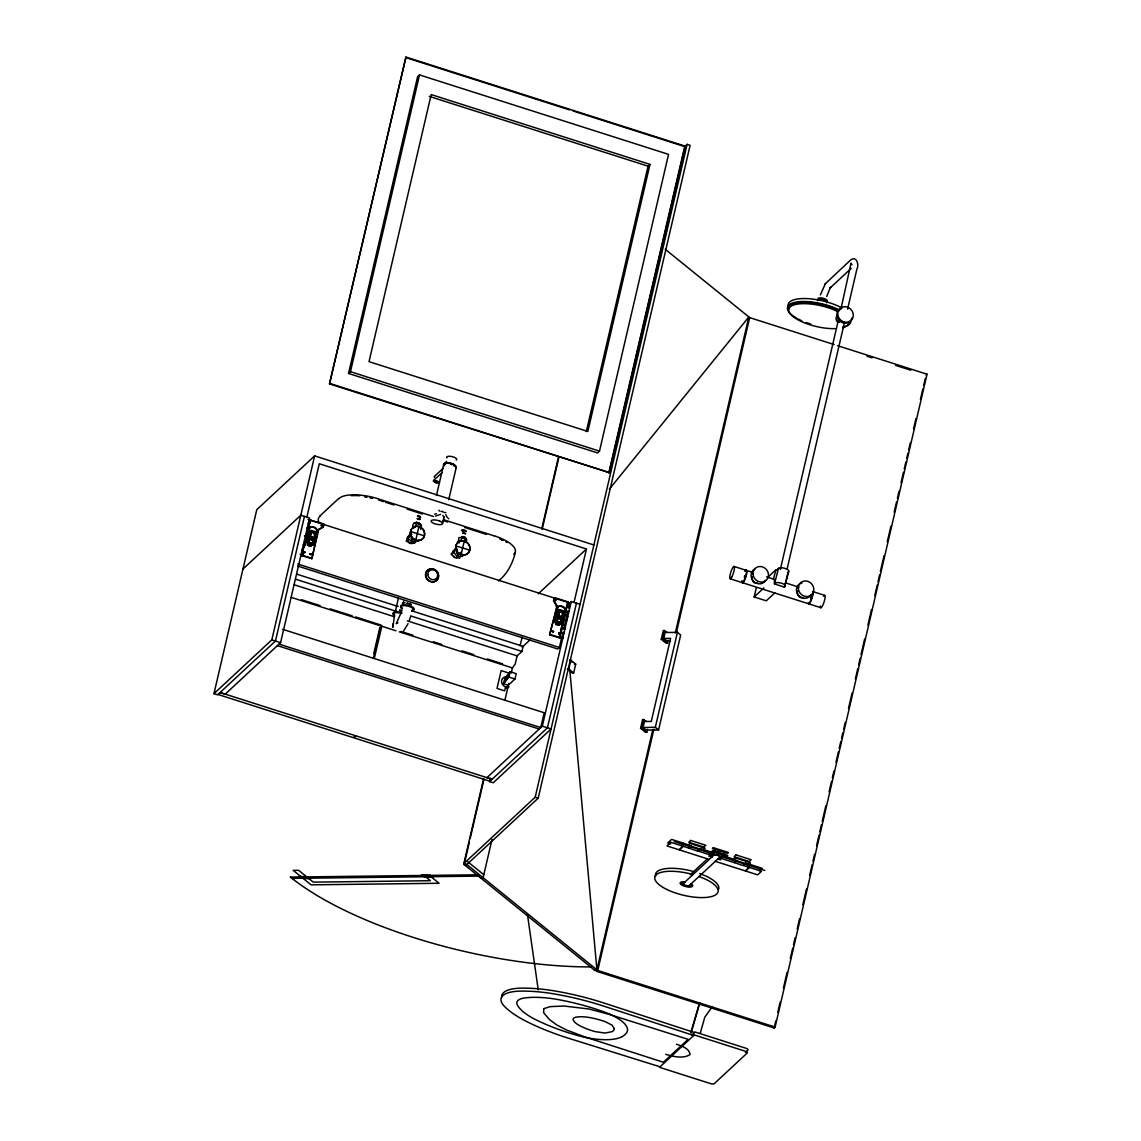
<?xml version="1.0" encoding="UTF-8"?>
<svg xmlns="http://www.w3.org/2000/svg" width="1141" height="1141" viewBox="0 0 1141 1141"><rect width="100%" height="100%" fill="white"/><g stroke="black" fill="none" stroke-linecap="round" stroke-linejoin="round"><path stroke-width="1.5" d="M413.627 528.483C410.232 523.847 416.707 520.553 420.516 524.118L419.703 527.627M464.658 538.424C463.431 536.655 460.55 537.653 458.853 537.711C457.612 551.203 463.217 528.854 466.712 540.192L466.113 542.574M303.563 552.173L301.737 555.71L312.064 558.491L318.039 529.766L323.345 526.957L324.03 524.047L310.352 520.196L304.847 542.888M559.603 623.713L558.619 624.854L556.623 624.712A1.612 1.469 47.1 0 1 555.453 622.772L554.155 621.431L557.108 608.738M555.111 599.653C557.065 601.45 554.997 597.57 555.624 600.765M555.995 621.816L554.555 621.046L557.578 608.067M408.92 536.755L408.621 537.81M556.608 624.427L555.439 621.132L558.306 610.178L561.415 611.177M557.821 624.056L556.708 622.059L559.033 611.99L559.946 612.275L560.359 610.492L562.199 611.091M307.77 543.687L308.084 542.217L307.257 541.961L310.124 531.007L314.802 532.505L314.317 535.471M308.512 542.988L310.851 532.804L311.735 533.089L312.149 531.307L313.989 531.906L313.59 533.56M562.285 624.897L559.504 637.947L549.591 634.781L556.865 606.556L553.528 600.908L554.612 597.613L567.876 601.849L562.87 624.869L561.857 625.068M392.875 626.109L392.903 627.336L394.529 614.913M406.995 538.666L407.009 538.566A4.222 3.851 47.1 0 1 410.075 535.471M408.949 536.398L408.963 536.27A4.55 4.15 47.1 0 1 411.273 533.246M752.161 576.604C751.249 579.87 753.773 584.392 757.595 583.08M797.502 591.067C796.589 594.333 799.114 598.854 802.922 597.542M309.311 543.729L310.381 544.77L309.853 543.744M311.636 543.772C307.385 543.758 313.647 541.105 310.98 545.327M555.952 622.886L556.138 623.785M556.694 622.187L556.808 622.915M415.595 542.417L414.397 542.959M311.907 537.368L310.438 537.183L311.621 532.105L315.23 533.261L314.046 538.338C311.222 534.744 311.251 538.367 311.45 540.235M559.004 616.739L557.849 617.067L559.004 616.739L559.475 618.037M784.922 584.192L784.352 587.102L774.497 583.95L774.325 579.357L766.666 576.861M744.745 575.649L744.445 576.818M745.059 575.734L744.445 577.617M700.274 1033.19L704.767 1017.216L712.341 1006.547M508.102 676C509.1 674.802 506.761 678.225 508.586 675.7L507.232 676.428L507.289 678.995M304.447 516.388L275.452 641.028L217.589 694.826L213.966 693.671L256.782 509.685L314.631 455.887L593.89 544.97M329.492 383.932L405.939 57.05L685.185 146.134L609.223 472.574L329.492 383.932L405.939 57.05M213.966 693.671L271.815 639.873L314.631 455.887M306.872 517.158L319.295 463.745L586.46 548.978L574.037 602.391M219.999 692.587L225.148 694.227L280.586 642.668L309.582 518.028L300.825 515.233L242.976 569.031M302.893 551.288L302.55 552.215L304.419 545.541C307.414 544.927 304.276 539.008 305.032 545.74M304.69 543.016L306.301 536.584M306.829 533.817L307.913 529.695M302.279 554.74L301.737 555.71M309.339 524.56L310.766 519.825M300.126 554.312C303.577 558.805 303.435 549.006 304.604 552.8M306.33 540.72L308.997 529.267M309.396 528.882L306.387 541.861L307.685 543.216A1.612 1.469 47.1 0 0 308.854 545.141L310.366 545.64M310.537 539.151L310.224 537.382L309.068 542.674A1.954 1.783 47.1 0 0 312.064 544.286L312.734 543.33M348.533 373.464L417.592 76.704L419.517 74.921L668.555 154.363L599.496 451.123L597.57 452.92L348.533 373.464L350.458 371.681L419.517 74.921M311.051 539.565L313.846 538.538L311.522 544.813M313.846 538.538L312.534 543.644L311.693 543.373M313.461 544.756L316.499 531.777M310.366 545.626A1.612 1.469 47.1 0 0 312.22 544.671L313.875 544.371L316.941 531.292A3.195 2.924 47.1 0 0 314.674 527.342L313.076 526.8A3.195 2.924 47.1 0 0 309.411 528.782M311.65 558.876L318.61 530.351M373.777 653.608L379.782 627.792M373.392 658.229L380.994 625.525M374.291 658.514L381.907 625.824M395.299 611.562L398.423 598.141M416.08 523.091L415.852 526.4L412.771 526.743M420.587 529.267L421.4 525.759L420.516 524.118M436.447 495.522L443.649 464.53M442.608 523.391L444.177 516.659M448.727 499.701L456.343 466.983M465.057 542.132L465.756 538.552M503.509 683.787L504.75 678.439L510.17 671.735L516.217 673.675L514.976 679.009L508.23 685.285L503.509 683.787L508.929 677.084L510.17 671.735M505.121 681.662L505.32 678.781M504.907 680.992L505.577 678.467M505.163 680.664L506.447 678.339L505.72 678.296M506.133 678.439L506.818 677.897L504.507 681.477M506.219 679.195L506.661 677.298M837.508 345.652L927.034 374.205L775.11 1027.071L597.741 970.492L466.854 864.521L463.859 863.566L483.656 778.476M541.832 528.44L558.405 457.256M506.675 678.809L507.973 675.515M653.907 729.142L597.741 970.492L595.017 970.535L464.13 864.55L469.393 841.987M470.192 838.507L483.927 779.474M542.118 529.438L558.691 458.24M504.835 700.517L508.829 683.359M511.225 673.076L512.423 667.927L515.147 664.176L517.201 655.562M520.111 645.792L522.122 637.177M491.999 779.36L486.865 777.72L542.303 726.161L551.074 728.971L493.226 782.769L489.589 781.614L490.402 778.148M407.351 620.875L517.115 655.89L521.936 651.411L523.106 646.362L411.659 610.806M586.317 431.526L648.059 166.172L649.985 164.375L431.184 94.575L369.028 361.654L587.843 431.469L649.985 164.375M491.999 839.476L483.114 877.686L480.39 877.714M553.528 600.908L554.612 597.613M549.591 634.781L557.293 606.099L553.927 600.523M558.405 616.554L557.264 622.03L557.892 623.728L559.261 623.471L558.776 622.216L557.564 622.587A1.954 1.783 47.1 0 0 560.73 622.957L560.916 622.501M559.789 611.276L558.605 616.368L559.66 616.425M560.516 622.316L560.26 623.3M560.901 620.647L562.656 613.131L561.786 612.86M560.702 622.815L562.256 616.126M558.648 624.284L561.686 623.827L564.709 610.849M560.231 623.357L559.974 624.227A1.612 1.469 47.1 0 1 558.134 625.182L558.548 624.812A1.612 1.469 47.1 0 0 560.402 623.842L562.099 623.442L565.123 610.464A3.195 2.924 47.1 0 0 562.855 606.513L561.258 605.985A3.195 2.924 47.1 0 0 557.592 607.968M563.112 638.218C555.168 641.912 565.137 618.679 560.502 633.654M561.586 627.593L562.87 624.869M566.792 607.14L565.522 612.075L565.993 608.595M559.504 637.947L559.332 636.892M562.456 625.254L563.925 618.964M565.522 612.075L564.738 615.912M297.73 566.05L557.778 649.001L559.404 647.475L562.998 632.071M564.196 626.937L567.776 611.519M568.575 608.096L569.773 602.961L308.041 519.469M542.303 726.161L571.313 601.535L580.07 604.331M576.447 603.161L547.452 727.801L489.589 781.614M608.738 473.03L684.7 146.59L573.01 110.948M463.859 863.566L535.186 797.217L687.11 144.351L690.12 145.306L538.195 798.172L466.854 864.521L464.13 864.55M570.828 660.154L575.706 664.105L573.638 673.005L568.76 669.054L570.828 660.154L569.473 660.168L571.912 662.151M647.489 729.27L646.79 732.237L645.435 732.251L640.557 728.3L642.625 719.4L646.434 721.369M668.198 640.244L667.514 643.21L666.144 643.224L661.267 639.274L663.349 630.374L667.143 632.328M646.79 732.237L641.912 728.286L643.995 719.386M667.514 643.21L662.636 639.26L664.704 630.36M642.725 728.942L644.451 721.526L651.269 721.44L670.608 638.361L663.791 638.432L665.174 632.499L677.426 632.356L680.678 634.981L658.585 729.955L646.334 730.097L643.082 727.459L655.333 727.316L658.585 729.955M645.977 731.581L646.334 730.097M594.19 969.85L596.914 969.821L652.666 730.197M675.301 632.97L748.838 316.941L609.308 489.232M676.542 631.9L749.68 317.626L665.203 249.237M655.333 727.316L677.426 632.356M774.825 592.892L766.296 600.822L754.158 596.957L756.241 588.057M773.441 579.015L775.894 570.044A11.61 4.008 13.1 0 0 778.462 568.346A5.477 1.883 13.1 0 1 784.495 568.261A5.477 1.883 13.1 0 1 788.887 571.142L784.352 587.102M774.497 583.95L778.462 568.346M780.33 569.502L838.421 319.879L839.305 319.894M840.831 309.482L851.015 263.172L852.056 264.726M787.062 569.174L844.354 322.974M847.592 309.111L856.862 269.233C859.43 264.897 856.492 255.313 850.615 260.005L825.043 284.038M787.647 573.98L785.578 582.894L798.9 587.144M597.741 970.492L596.786 971.39L774.14 1027.97L775.766 1021.024M777.777 1012.338L780.202 1001.926M783.439 988.035L787.076 972.403M790.314 958.511L792.724 948.1M793.537 944.62L795.149 937.674M797.174 929.002L799.599 918.576M802.836 904.685L806.473 889.067M809.696 875.176L812.121 864.75M812.934 861.284L814.546 854.338M816.571 845.652L818.996 835.226M819.808 831.76L821.42 824.815M822.233 821.349L825.87 805.717M829.093 791.825L831.518 781.4M832.331 777.934L833.943 770.988M835.968 762.302L838.393 751.89M839.206 748.41L840.817 741.465M841.616 737.999L842.828 732.793M843.641 729.313L845.253 722.367M848.49 708.475L852.127 692.858M855.365 678.966L857.79 668.54M858.588 665.075L860.214 658.129M861.013 654.649L864.65 639.017M867.887 625.14L871.524 609.508M874.762 595.616L877.187 585.19M877.985 581.725L879.611 574.779M880.41 571.299L884.047 555.681M887.284 541.79L890.921 526.158M894.145 512.266L896.569 501.855M897.382 498.375L898.994 491.429M901.019 482.757L903.444 472.331M904.257 468.865L905.868 461.92M906.681 458.44L907.894 453.234M908.692 449.754L910.318 442.808M913.542 428.93L915.966 418.505M920.416 399.407L922.841 388.981M923.654 385.515L925.265 378.57M810.866 597.128L810.623 597.927M811.165 597.228L810.623 598.74M402.958 603.988L403.7 601.179M820.393 294.877L825.471 283.453M826.683 296.489L830.206 287.889M699.105 1004.237L690.875 1032.562M699.832 1002.868L691.146 1032.79M313.233 538.395L312.163 539.18L309.824 538.252M559.603 611.191L563.412 612.432L562.228 617.523C562.014 614.913 557.108 615.926 558.919 618.55M560.046 618.935L562.028 617.709L560.873 618.037L560.545 616.882M515.347 552.444C512.68 563.269 507.388 573.909 498.489 580.912M400.548 613.972L396.269 623.642L397.881 622.786M409.377 620.347L410.518 616.867M558.519 624.156L557.336 622.829M462.661 554.255L462.647 556.466L460.55 556.038A4.692 4.307 48.7 0 1 458.825 556.28L458.44 556.223A4.692 4.307 46.8 0 1 454.717 553.414L454.147 552.886M302.964 551.845L303.748 552.872M438.857 510.227L439.684 511.111M408.093 623.614L403.529 631.116M838.492 319.922L839.291 322.375M560.174 623.485L558.676 624.84M418.818 527.085L415.766 540.192M464.145 541.547L461.107 554.654M785.193 586.431L785.436 585.989A5.477 1.883 13.1 0 0 781.043 583.094A5.477 1.883 13.1 0 0 775.01 583.179M559.432 636.749L560.117 634.011M464.815 537.568L463.303 536.484L461.606 536.869M442.694 511.439L443.321 512.28M505.064 679.109L506.19 677.711M307.585 533.874L306.986 536.741L304.405 535.913M561.187 617.98L561.429 617.509M830.149 287.96L851.243 268.292M413.584 523.234L417.306 522.935L419.332 523.961M560.017 633.982L560.459 634.31M304.319 545.64L304.419 545.541M564.952 628.991L562.185 627.778M684.529 146.761L687.11 144.351M308.213 523.177L309.453 525.031L307.756 529.838M319.68 516.174L338.72 498.474M310.224 537.382L309.667 537.896L310.723 537.44M323.345 526.957L317.997 529.952M304.276 546.753L303.42 544.557L303.748 546.239M307.471 544.77A1.612 1.469 47.1 0 0 308.441 545.526L308.854 545.156M303.306 551.417L302.294 549.349L302.736 551.417M446.602 461.406L444.263 464.102L446.459 462.076M442.879 468.566L434.393 476.467A3.252 1.127 13.1 0 0 434.593 477.38M408.663 537.311L411.815 534.387M411.345 541.832L414.497 538.909M457.142 548.85L452.948 552.757A3.737 3.409 47.1 0 1 454.532 550.661M456.685 556.295L460.878 552.401M748.724 318.51L749.68 317.626L834.128 344.568M355.364 735.66L353.239 737.628L218.159 694.527L220.27 692.558L491.372 779.046L489.247 781.014L354.152 737.913L356.277 735.945M538.338 593.734L586.46 548.978M556.138 606.641L557.165 605.771M567.876 601.849L566.835 606.285M522.179 647.218L529.937 640.001M568.731 603.931L571.313 601.535M565.095 611.933L569.045 611.262L565.251 611.79M564.909 628.263L561.343 628.591M926.078 375.089L927.034 374.205M767.807 577.289L775.523 570.115M754.158 596.957L763.914 587.886M681.22 845.481L683.63 843.242L671.536 839.391L667.685 842.971L670.694 843.941M681.519 845.581L683.93 843.342L690.69 845.88M709.26 859.43L679.38 849.888L683.231 846.308L688.979 848.134L691.089 846.18M688.979 848.134L697.279 850.986L700.16 849.075M715.436 849.546L711.556 853.168L712.997 853.625M690.262 874.762L707.434 858.788M714.751 852.512L710.857 856.135L712.298 856.591M724.449 852.427L722.909 854.324M723.765 855.393L719.871 859.016L718.345 858.531M717.732 859.102L720.513 859.786A11.61 4.008 13.1 0 1 720.969 858.374L734.305 862.596L736.416 860.642M734.305 862.596L742.606 865.448L745.487 863.537M747.398 866.604L749.808 864.365L745.501 862.981M747.697 866.689L750.108 864.45L762.202 868.315L759.635 870.697M691.845 1034.93L694.997 1031.992L745.815 1048.208A3.252 1.127 13.1 0 1 747.883 1050.077L745.344 1052.43M774.14 1027.97L775.11 1027.071M561.329 627.835L562.085 627.878M469.735 550.162L455.958 545.969M321.191 525.302L322.318 525.659L321.177 525.972M721.939 855.18L735.246 859.801M720.969 858.374L722.139 856.905M711.684 857.176L708.803 856.078A11.966 4.136 13.1 0 0 711.085 855.237L714.551 852.184A3.252 1.127 13.1 0 1 714.894 851.985M440.597 514.377L435.562 515.974M436.361 513.678L434.65 514.192M406.567 540.021L406.267 541.29L407.993 541.918A4.236 3.879 47.6 0 0 413.498 542.931L414.112 542.816M464.416 531.135C465.171 529.025 458.682 529.995 462.918 531.121M442.394 511.353L441.068 511.496M419.303 523.22L416.308 522.093L416.993 522.935M462.775 533.089L464.13 533.018M445.86 512.452L444.576 512.609M408.478 537.896L408.136 539.279L410.004 539.935A4.65 4.264 47.6 0 0 411.33 541.105L411.716 541.319A4.692 4.293 48.1 0 0 416.137 541.105L417.934 541.219L418.433 540.249M402.473 603.161L405.183 602.748M309.739 543.03L311.094 543.615L310.381 544.77M558.577 633.141L559.518 633.654L558.562 634.168M442.266 472.545L433.48 480.418A3.252 1.127 13.1 0 0 434.15 481.687A3.323 1.141 13.1 0 0 437.188 482.657A3.252 1.127 13.1 0 0 439.542 482.358M420.644 517.329C419.26 514.22 414.311 515.803 420.401 517.244M465.984 531.792C468.409 530.651 461.192 529.11 463.175 531.164M464.972 534.045L465.685 533.703L464.801 533.232M713.867 851.015L711.784 852.27A11.966 4.136 13.1 0 1 709.502 853.111L713.182 853.981M561.942 628.777L564.638 628.334M423.967 535.771L410.617 531.506M508.629 687.224L505.534 687.11L504.664 690.847L497.02 688.408L501.156 670.594L508.8 673.033M506.176 688.394L507.574 688.223M461.092 540.834L458.026 541.219L458.967 542.945M559.817 618.864L559.019 618.622M558.263 624.954L557.493 624.911M419.346 519.597C422.883 519.34 415.053 517.529 418.319 519.426M661.267 639.274L662.636 639.26M670.452 641.028L667.043 641.071L663.791 638.432M574.351 664.119L575.706 664.105M568.76 669.054L567.405 669.082L572.283 673.019L573.638 673.005M640.557 728.3L641.912 728.286M479.149 876.103L292.025 878.385L290.399 877.072L479.306 874.776M308.512 543.087L310.623 545.098M453.861 552.843L452.948 551.673L454.36 550.39A4.692 4.307 46.8 0 1 455.758 548.151M451.893 554.911L451.066 553.856L452.349 552.7A4.236 3.879 46.9 0 1 454.646 550.09M463.702 532.847L462.576 533.475M684.486 882.478L684.258 882.449A4.864 1.683 13.1 0 0 682.204 884.361A4.864 1.683 13.1 0 0 688.622 886.4A4.864 1.683 13.1 0 0 690.662 884.503L690.519 884.403M558.477 624.27L557.707 623.984M436.547 482.087C441.767 482.515 433.195 478.878 435.192 481.616M417.064 523.648L418.904 524.232M839.847 320.165L840.646 320.478M693.628 871.638L691.617 871.025A32.461 11.21 13.1 0 0 655.633 876.416M692.944 874.605L690.933 873.992A32.461 11.21 13.1 0 0 655.39 880.467A32.461 11.21 13.1 0 0 703.184 897.582A32.461 11.21 13.1 0 0 706.022 879.397L699.048 876.473M660.068 1066.806L566.107 1037.483A123.413 42.616 13.1 0 1 529.096 1022.75L524.803 1020.582A81.196 28.04 13.1 0 1 504.251 1006.162A41.575 14.348 13.1 0 1 520.439 991.115A81.196 28.04 13.1 0 1 553.585 993.825L559.133 994.809A123.413 42.616 13.1 0 1 600.836 1005.192L693.742 1035.486M302.85 551.93L302.693 552.087M407.152 58.034L569.616 109.878M429.258 96.372L648.059 166.172M866.96 356.234L872.024 357.846M895.671 365.391L910.875 370.24M350.458 371.681L599.496 451.123M329.977 383.49L609.223 472.574M733.934 566.421L746.029 570.272M746.328 570.372L751.42 571.983M812.52 591.48L824.601 595.345M730.269 578.815L742.363 582.666A6.489 1.383 -72.3 0 0 746.228 575.563A6.489 1.383 -72.3 0 0 745.33 571.299M742.663 582.766L808.541 603.774M808.855 603.874L820.935 607.739M378.199 498.874L433.609 516.545M443.692 519.768L494.067 535.828M378.598 500L383.661 501.626M385.558 502.297L393.945 504.964M407.251 509.143L422.455 514.063M442.594 520.496L447.714 522.05M464.572 527.427L486.48 534.43M567.776 616.882C563.954 611.262 561.686 621.588 567.091 619.791M313.29 539.051L312.006 537.425M308.826 541.533L307.999 541.262L310.865 530.308L315.544 531.806L313.276 542.945L312.449 542.688M557.008 620.704L556.18 620.433L559.047 609.494L563.725 610.977L561.458 622.116L560.63 621.859M313.133 544.842L311.793 545.041A1.612 1.469 47.1 0 1 311.122 545.926M308.441 545.541L309.953 546.011M561.401 627.778L563.968 628.605M301.88 555.125L312.064 558.491M549.991 634.396L559.917 637.562M297.687 563.982L559.404 647.475M296.845 574.18L398.152 606.499M295.662 579.229L395.285 611.005M410.489 615.855L521.936 651.411M294.221 584.777L393.845 616.568M301.509 599.681L320.093 605.614M330.234 608.852L352.198 615.855M355.578 616.939L380.923 625.011M401.19 631.486L413.013 635.252M433.295 641.727L441.738 644.423M462.019 650.883L473.843 654.663M487.35 658.97L502.553 663.82M291.169 597.342L395.913 630.759M399.293 631.843L512.494 667.941M508.929 677.084L514.976 679.009M282.497 629.261L544.214 712.768L540.763 727.601L279.046 644.109M271.815 639.873L280.586 642.668M277.406 645.635L539.222 729.042M700.374 848.59L711.827 852.241M535.186 797.217L538.195 798.172M674.188 841.559L764.855 870.483M698.05 851.029L711.128 855.208M743.376 865.491L749.124 867.331L745.258 870.911L715.307 861.355M676.499 1044.257C681.719 1045.955 689.264 1048.308 690.12 1054.526C683.174 1059.076 673.29 1056.552 665.702 1054.313M309.297 545.726L308.298 545.113M694.441 1032.519L601.521 1002.226A123.413 42.616 13.1 0 0 559.817 991.843L554.269 990.859A81.196 28.04 13.1 0 0 521.123 988.149A41.575 14.348 13.1 0 0 501.683 997.448M699.733 873.507L706.721 876.431A32.461 11.21 13.1 0 1 718.53 889.481M452.207 554.968L452.677 555.425A4.236 3.879 46.9 0 0 457.869 557.835L459.509 558.348L460.094 557.393M463.859 538.509L464.701 539.108M419.959 518.884L417.15 518.527L417.834 519.369M559.575 618.108L559.703 617.481M736.786 860.799L735.004 859.629M448.827 518.798L448.042 518.171M467.553 861.555L483.798 874.719M597.599 966.855L598.44 967.525M430.685 875.361L421.699 874.805L422.512 875.461M432.311 876.673L433.124 877.329L424.138 876.773M431.769 877.358L439.071 883.277L311.051 884.831L303.734 878.912M426.32 877.415L430.385 880.709L313.247 882.136L309.182 878.841M308.099 876.858L299.113 876.302L299.926 876.958M309.724 878.171L310.537 878.827L301.552 878.27M305.931 876.217L298.614 870.298L293.166 870.355L300.482 876.274M308.911 544.257L308.512 543.187M308.17 544.956L308.056 544.785M444.32 517.657L442.836 515.432M447.186 517.344L445.789 514.562M538.238 989.889L527.513 914.897M569.815 670.081L596.914 969.821M392.818 624.07L392.846 625.111M339.034 498.56A32.419 11.196 13.1 0 1 378.284 498.774M494.167 535.742A32.419 11.196 13.1 0 1 513.707 554.298M318.838 521.993A32.419 11.196 13.1 0 1 319.979 516.274M364.664 496.663A28.525 10.027 13.4 0 1 366.446 496.934M370.055 497.633A28.525 10.027 13.4 0 1 371.852 498.046M501.113 539.579A28.525 9.998 12.4 0 1 502.511 540.278M444.591 465.856A6.489 2.239 13.1 0 1 449.811 463.417A6.489 2.239 13.1 0 1 455.573 467.981M451.037 464.373A4.65 1.612 13.1 0 1 452.15 464.744M453.861 465.685A4.65 1.612 13.1 0 1 454.346 466.17M445.76 463.688A4.65 1.612 13.1 0 1 446.873 463.16M447.8 463.075A4.65 1.612 13.1 0 1 454.047 464.886M445.118 463.988A5.177 1.783 13.1 0 1 450.039 463.103A5.177 1.783 13.1 0 1 455.23 465.942M446.873 457.898A5.177 1.783 13.1 0 1 452.235 456.642A5.177 1.783 13.1 0 1 456.172 460.137M412.429 539.593A2.681 2.453 47.1 0 1 411.744 539.123M411.33 538.652A2.681 2.453 47.1 0 1 410.974 537.924M413.598 527.741A3.166 1.098 13.1 0 1 413.67 527.171M414.012 526.985A3.166 1.098 13.1 0 1 415.196 526.828M412.985 542.603A3.737 3.409 47.1 0 1 408.079 541.034M407.694 540.149A3.737 3.409 47.1 0 1 407.936 537.44M408.478 536.741A3.737 3.409 47.1 0 1 409.191 536.199M457.47 557.379A3.737 3.409 47.1 0 1 456.557 557.45M454.76 556.879A3.737 3.409 47.1 0 1 454.004 556.266M459.195 542.531A3.166 1.098 13.1 0 1 459.352 541.447M460.251 553.97A2.681 2.453 47.1 0 1 459.167 554.341M458.154 554.226A2.681 2.453 47.1 0 1 457.57 553.956M456.928 553.442A2.681 2.453 47.1 0 1 456.457 552.757M456.357 550.59A2.681 2.453 47.1 0 1 456.899 549.805M402.26 609.023A6.832 2.368 13.1 0 1 402.702 605.7A6.832 2.368 13.1 0 1 412.129 607.782A6.832 2.368 13.1 0 1 411.687 611.105M413.028 609.964A6.832 2.368 13.1 0 1 411.901 610.207M402.459 608.124A6.832 2.368 13.1 0 1 405.982 604.858A6.832 2.368 13.1 0 1 413.769 609.536M407.095 603.104A4.464 1.54 13.1 0 1 408.221 603.304M410.389 603.988A4.464 1.54 13.1 0 1 411.259 604.43M407.023 603.404A4.464 1.54 13.1 0 1 409.277 603.903M410.318 604.288A4.464 1.54 13.1 0 1 411.188 604.73M431.669 568.945A6.832 6.247 47.1 0 1 437.93 578.601A6.832 6.247 47.1 0 1 427.076 579.471A6.832 6.247 47.1 0 1 429.986 569.088M394.729 616.012A6.832 2.368 13.1 0 1 394.044 612.945A6.832 2.368 13.1 0 1 401.703 613.501M393.945 614.4A6.832 2.368 13.1 0 1 394.772 611.904A6.832 2.368 13.1 0 1 401.917 612.617M396.141 610.877A4.464 1.54 13.1 0 1 396.341 610.506M399.578 610.107A4.464 1.54 13.1 0 1 401.832 610.592M396.07 611.162A4.464 1.54 13.1 0 1 396.269 610.806M399.507 610.392A4.464 1.54 13.1 0 1 401.76 610.891M557.036 624.327A1.612 1.469 47.1 0 1 555.852 622.387M564.738 610.763A3.195 2.924 47.1 0 0 562.442 606.898L560.844 606.356A3.195 2.924 47.1 0 0 557.336 607.882M316.556 531.578A3.195 2.924 47.1 0 0 314.26 527.712L312.663 527.185A3.195 2.924 47.1 0 0 308.997 529.167M508.915 686.796A5.477 5.006 47.1 0 1 502.767 684.857L502.04 683.659A5.306 4.849 47.1 0 1 503.409 677.697L504.55 677.084A5.477 5.006 47.1 0 1 507.189 676.87M351.442 495.736A25.972 8.971 13.1 0 1 359.543 495.765M364.721 496.421A25.972 8.971 13.1 0 1 367.373 496.905M370.026 497.49A25.972 8.971 13.1 0 1 372.665 498.161M499.772 538.866A25.972 8.971 13.1 0 1 500.899 539.351M501.997 539.85A25.972 8.971 13.1 0 1 503.053 540.349M505.962 541.932A25.972 8.971 13.1 0 1 506.832 542.474M591.537 966.912A227.259 78.472 13.1 0 1 290.399 877.072M788.859 307.942A32.461 11.21 13.1 0 1 803.806 298.543A32.461 11.21 13.1 0 1 841.117 307.557M850.787 320.578A32.461 11.21 13.1 0 1 842.586 327.167M810.766 324.044A32.461 11.21 13.1 0 1 806.074 322.475M801.709 320.735A32.461 11.21 13.1 0 1 797.773 318.824M796.29 317.997A32.461 11.21 13.1 0 1 795.762 302.151A32.461 11.21 13.1 0 1 839.177 309.881M789.016 309.068A30.836 10.64 13.1 0 1 806.259 302.208A30.836 10.64 13.1 0 1 839.362 310.737M848.847 321.762A30.836 10.64 13.1 0 1 842.728 327.638M835.055 328.637A30.836 10.64 13.1 0 1 795.348 318.239A30.836 10.64 13.1 0 1 797.374 304.134A30.836 10.64 13.1 0 1 837.523 311.45M852.17 317.626A8.115 7.417 47.1 0 1 839.448 320.778A8.115 7.417 47.1 0 1 842.101 307.813M837.637 322.218A4.835 4.421 47.1 0 1 837.223 315.643M823.517 298.942A3.252 1.127 13.1 0 1 824.9 299.541M825.371 299.883A3.252 1.127 13.1 0 1 825.727 300.539M817.555 300.739A4.864 1.683 13.1 0 1 822.433 299.641A4.864 1.683 13.1 0 1 826.74 302.764M818.325 299.769A4.864 1.683 13.1 0 1 822.775 298.158A4.864 1.683 13.1 0 1 826.555 301.581M745.03 571.199A6.489 1.383 -72.3 0 1 746.485 572.753A6.489 1.383 -72.3 0 1 743.761 581.083A6.489 1.383 -72.3 0 1 741.835 580.983M742.149 582.024A6.489 1.383 -72.3 0 1 742.135 581.083M812.734 593.063A6.489 1.383 -72.3 0 1 810.452 601.207A6.489 1.383 -72.3 0 1 808.042 603.047M810.994 594.803A8.115 7.417 47.1 0 1 798.172 594.96A8.115 7.417 47.1 0 1 801.866 582.923M765.668 580.341A8.115 7.417 47.1 0 1 753.531 581.311A8.115 7.417 47.1 0 1 754.686 569.131M787.789 572.297A11.966 4.136 13.1 0 1 788.645 571.598M813.02 592.222A6.489 1.383 -72.3 0 1 811.066 600.608A6.489 1.383 -72.3 0 1 808.341 603.147M823.602 596.272A6.489 1.383 -72.3 0 1 825.057 597.827A6.489 1.383 -72.3 0 1 822.333 606.156A6.489 1.383 -72.3 0 1 820.408 606.056M716.12 851.828A3.252 1.127 13.1 0 1 719.614 852.684A3.252 1.127 13.1 0 1 720.599 854.11M691.132 883.847A6.489 2.239 13.1 0 1 689.82 887.056A6.489 2.239 13.1 0 1 680.564 884.104A6.489 2.239 13.1 0 1 685.085 881.907M303.905 551.83L305.103 552.215L303.905 551.83M309.824 554.226L311.022 554.612L309.824 554.226M310.238 553.841L311.436 554.226L310.238 553.841M321.505 525.117L322.718 525.502L321.505 525.117M551.973 631.486L553.171 631.872L551.973 631.486M552.387 631.101L553.585 631.486L552.387 631.101M558.719 633.112L559.917 633.497L558.719 633.112M614.343 1028.64L614.015 1029.867A27.626 9.542 13.1 0 1 612.089 1031.664L604.972 1033.047L595.131 1031.607A34.629 11.952 13.1 0 1 580.113 1025.902A21.094 7.288 13.1 0 1 573.338 1020.111L573.153 1019.754A11.781 4.065 13.1 0 1 573.652 1018.2A11.781 4.065 13.1 0 1 575.891 1017.202L576.519 1017.087A21.094 7.288 13.1 0 1 589.141 1017.472A34.629 11.952 13.1 0 1 605.643 1021.837L611.904 1025.103L614.343 1028.64M558.063 622.216C559.247 625.896 560.844 619.877 558.063 622.216M434.464 481.645C437.488 485.139 439.656 480.475 434.464 481.645M543.758 1008.658L543.658 1012.752L549.506 1019.626L556.879 1025.032L566.449 1029.981L585.276 1037.069L663.32 1062.242L688.137 1039.337L609.551 1014.492L588.998 1009.015L564.139 1006.034L550.262 1006.619L543.758 1008.658M830.591 287.361L829.807 288.431L830.591 287.361M307.328 527.77L308.327 529.838L307.328 527.77M569.544 606.27L566.364 606.998L569.544 606.27M560.231 633.383L564.025 632.856L560.231 633.383M670.851 842.358L666.986 845.937L679.08 849.803L682.931 846.208L670.851 842.358M690.69 840.446L688.75 842.243L703.869 847.064L705.794 845.267L690.69 840.446M689.991 843.413L688.066 845.21L703.184 850.031L705.109 848.234L689.991 843.413M713.353 847.677L712.383 848.576L727.502 853.397L728.457 852.498L713.353 847.677M712.669 850.644L711.699 851.543L726.803 856.363L727.773 855.465L712.669 850.644M713.852 855.151L683.416 883.462A3.252 1.127 13.1 0 0 685.47 885.33A3.252 1.127 13.1 0 0 689.464 885.387L719.9 857.076A3.252 1.127 13.1 0 0 717.846 855.222A3.252 1.127 13.1 0 0 713.852 855.151M736.016 854.909L734.091 856.706L749.195 861.526L751.135 859.729L736.016 854.909M735.332 857.875L733.406 859.672L748.51 864.493L750.436 862.696L735.332 857.875M749.423 867.417L745.572 871.011L757.653 874.862L761.518 871.282L749.423 867.417M694.298 1034.973L659.512 1067.32L710.344 1083.536A3.252 1.127 13.1 0 0 714.323 1083.593L747.184 1053.043A3.252 1.127 13.1 0 0 745.13 1051.175L694.298 1034.973M439.585 520.995L438.173 520.524A5.905 2.04 13.1 0 0 431.198 521.551A5.905 2.04 13.1 0 0 440.283 524.646A5.905 2.04 13.1 0 0 439.585 520.995M844.012 321.99L842.101 321.163A8.115 7.417 47.1 0 1 840.703 307.999A8.115 7.417 47.1 0 1 853.069 313.361A8.115 7.417 47.1 0 1 844.012 321.99M410.475 532.975A7.474 6.832 47.1 0 0 421.4 539.736A7.474 6.832 47.1 0 0 420.943 527.327A7.474 6.832 47.1 0 0 410.475 532.975M410.332 533.104A7.459 6.817 47.1 0 0 421.243 539.878A7.459 6.817 47.1 0 0 420.787 527.47A7.459 6.817 47.1 0 0 410.332 533.104M455.815 547.438A7.474 6.832 47.1 0 0 466.726 554.198A7.474 6.832 47.1 0 0 466.27 541.79A7.474 6.832 47.1 0 0 455.815 547.438M455.673 547.566A7.459 6.817 47.1 0 0 466.583 554.341A7.459 6.817 47.1 0 0 466.127 541.932A7.459 6.817 47.1 0 0 455.673 547.566M425.679 574.893A6.832 6.247 47.1 0 0 435.677 581.097A6.832 6.247 47.1 0 0 435.263 569.73A6.832 6.247 47.1 0 0 425.679 574.893M427.789 574.479A5.192 4.749 47.1 0 0 435.391 579.186A5.192 4.749 47.1 0 0 435.063 570.557A5.192 4.749 47.1 0 0 427.789 574.479M731.866 576.861A6.489 1.383 -72.3 0 0 734.262 566.578A6.489 1.383 -72.3 0 0 730.183 574.408A6.489 1.383 -72.3 0 0 731.866 576.861M798.329 588.342A8.115 7.417 47.1 0 0 810.196 595.702A8.115 7.417 47.1 0 0 809.696 582.21A8.115 7.417 47.1 0 0 798.329 588.342M752.989 573.88A8.115 7.417 47.1 0 0 764.855 581.24A8.115 7.417 47.1 0 0 764.356 567.747A8.115 7.417 47.1 0 0 752.989 573.88M622.145 1036.641A62.356 21.536 13.1 0 0 626.908 1032.22A40.591 14.02 13.1 0 0 603.503 1011.696A102.947 35.556 13.1 0 0 558.505 999.644A55.21 19.069 13.1 0 0 525.088 997.89A25.986 8.971 13.1 0 0 517.372 1005.064A55.21 19.069 13.1 0 0 536.527 1020.083A102.947 35.556 13.1 0 0 577.845 1035.557A40.591 14.02 13.1 0 0 622.145 1036.641"/></g></svg>
